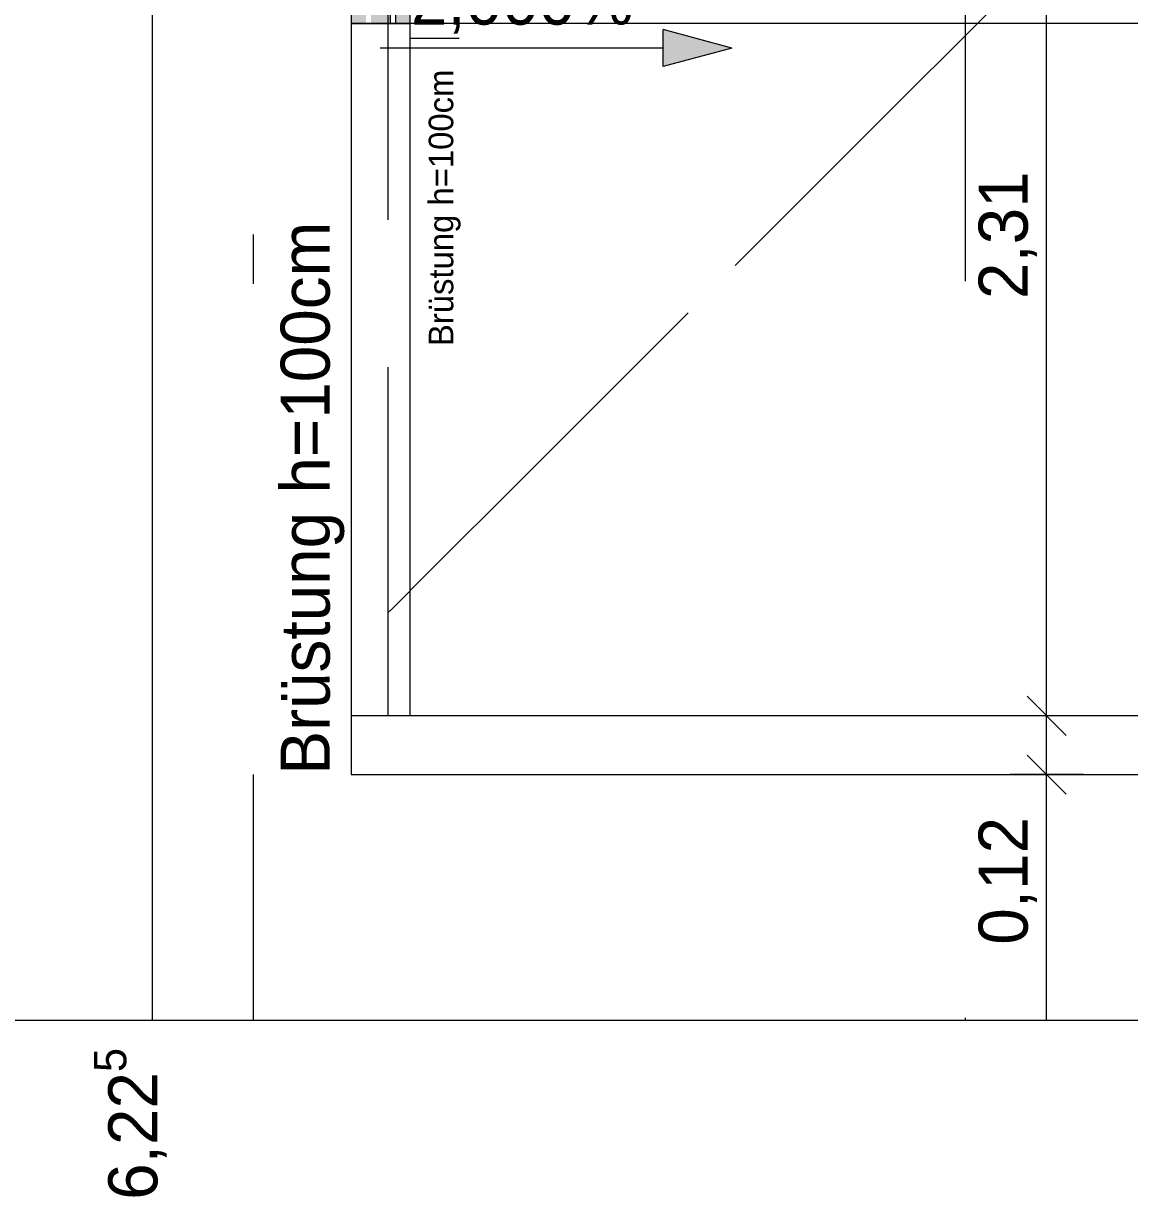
# Model space of a CAD drawing. Header units: metres. Extents: x -3 to 205, y -18 to 45.
# Drawn here: x 2.532 to 4.785, y -18.359 to -15.97 of the extents above; entities that cross this region are included whole.
import ezdxf

# ---------------------------------------------------------------- set-up
doc = ezdxf.new("R2010")
doc.units = ezdxf.units.M
doc.header["$MEASUREMENT"] = 0
doc.set_wipeout_variables(frame=1)
for name, pattern in [('Achse', [0.004, 0.002, -0.001, 0, -0.001]), ('Punkt 1_1', [0.075, 0.025, -0.05]), ('Schnittlinie', [0.006, 0.003, -0.0015, 0, -0.0015]), ('UNSICHTBAR', [0.4, 0, -0.4]), ('Untersicht', [0.001, 0.0005, -0.0005]), ('Wipeout_Contour', [1, 0, -1])]:
    doc.linetypes.add(name, pattern=pattern)
for name, color, linetype in [('1._1.Stock PP STG1_3_000 Achsraster', 7, 'Continuous'), ('1._1.Stock PP STG1_3_140 Brüstung', 7, 'Continuous'), ('1._1.Stock PP STG1_3_210 Decke', 7, 'Continuous'), ('1._1.Stock PP STG1_3_220 Bodenaufbau - Außen_ Gefälle', 7, 'Continuous'), ('1._1.Stock PP STG1_3_221 Bodenaufbau - Abdichtung', 7, 'Continuous'), ('1._1.Stock PP STG1_3_221 Bodenaufbau - Terrassenbelag', 7, 'Continuous'), ('1._1.Stock PP STG1_3_815 Raumbegrenzung', 7, 'Continuous'), ('1._1.Stock PP STG1_3_851 Marker Schnitt', 7, 'Continuous'), ('1._1.Stock PP STG1_3_915 Allgemein Beschriftung.x', 7, 'Continuous'), ('1._1.Stock PP STG1_3_950 Polierplan Bemaßung', 7, 'Continuous'), ('1._1.Stock PP STG1_3_955 Polierplan Beschriftung', 7, 'Continuous'), ('1._1.Stock PP STG1_3_Neubau_140 Geländer transparent', 7, 'Continuous')]:
    doc.layers.add(name, color=color, linetype=linetype)
doc.styles.add('ERSTELLTER_STIL_2', font='')
doc.styles.get('ERSTELLTER_STIL_2').set_extended_font_data('Eurostile')

msp = doc.modelspace()

# ---------------------------------------------------------------- hatches: boundary and pattern name
at = {"layer": '1._1.Stock PP STG1_3_950 Polierplan Bemaßung', "linetype": 'Continuous', "lineweight": 13, "true_color": 0x6c6cff}
msp.add_hatch(color=171, dxfattribs=at).paths.add_polyline_path([(3.975, -16.02), (3.835, -15.9825), (3.835, -16.0575)])

# ---------------------------------------------------------------- linework, layer by layer
at = {"layer": '1._1.Stock PP STG1_3_000 Achsraster', "color": 5, "linetype": 'Achse', "lineweight": 0, "ltscale": 1000}
for p, q in [((3, 3), (3, -18)), ((-1.5, -18), (21, -18))]:
    msp.add_line(p, q, dxfattribs=at)
at = {"layer": '1._1.Stock PP STG1_3_210 Decke', "color": 7, "linetype": 'Continuous', "lineweight": 13, "ltscale": 1000, "true_color": 0xf4f4f4, "flags": 128}
msp.add_lwpolyline([(5.425, -14.95), (5.425, -15.92), (13.555, -15.92), (13.555, -14.95), (15.705, -14.95), (15.705, -17.42), (3.28, -17.42), (3.28, -14.95)], close=True, dxfattribs=at)
at = {"layer": '1._1.Stock PP STG1_3_220 Bodenaufbau - Außen_ Gefälle', "color": 7, "linetype": 'Continuous', "lineweight": 13, "ltscale": 1000, "true_color": 0xf4f4f4, "flags": 128}
msp.add_lwpolyline([(3.29, -17.38), (15.695, -17.38), (15.695, -15.07), (13.605, -15.07), (13.605, -15.97), (5.375, -15.97), (5.375, -15.07), (3.29, -15.07)], close=True, dxfattribs=at)
at = {"layer": '1._1.Stock PP STG1_3_851 Marker Schnitt', "color": 7, "linetype": 'Schnittlinie', "lineweight": 13, "ltscale": 1000}
msp.add_line((4.45, 4.805), (4.45, -18), dxfattribs=at)
at = {"layer": '1._1.Stock PP STG1_3_950 Polierplan Bemaßung', "color": 6, "linetype": 'Continuous', "lineweight": 13, "ltscale": 1000, "true_color": 0xfb02fe}
msp.add_line((2.7954, -18), (2.7954, -15.07), dxfattribs=at)
at = {"layer": '1._1.Stock PP STG1_3_950 Polierplan Bemaßung', "color": 171, "linetype": 'Continuous', "lineweight": 13, "ltscale": 1000, "true_color": 0x6c6cff}
for p, q in [((3.835, -16.0575), (3.835, -15.9825)), ((3.975, -16.02), (3.835, -15.9825)), ((3.835, -16.02), (3.775, -16.02)), ((3.975, -16.02), (3.835, -16.0575))]:
    msp.add_line(p, q, dxfattribs=at)
at = {"layer": '1._1.Stock PP STG1_3_950 Polierplan Bemaßung', "color": 1, "linetype": 'Continuous', "lineweight": 13, "ltscale": 1000, "true_color": 0xfb0106}
msp.add_line((0.055, -18), (18.935, -18), dxfattribs=at)

# ---------------------------------------------------------------- texts
at = {"layer": '1._1.Stock PP STG1_3_915 Allgemein Beschriftung.x', "color": 1, "linetype": 'Continuous', "lineweight": 0, "insert": (3.3577, -16.6271), "char_height": 0.05, "attachment_point": 1, "rotation": 90, "style": 'ERSTELLTER_STIL_2'}
msp.add_mtext('\\A1;{\\pql;\\fEurostile|b0|i0|c0|p0;\\W1.000000;Brüstung h=100cm}', dxfattribs=at)
at = {"layer": '1._1.Stock PP STG1_3_950 Polierplan Bemaßung', "color": 6, "linetype": 'Continuous', "lineweight": 13, "true_color": 0xfb02fe, "char_height": 0.1, "width": 0.306373, "attachment_point": 7, "rotation": 90, "style": 'ERSTELLTER_STIL_2'}
for s, insert in [('\\A1;{\\pql;\\fEurostile|b0|i0|c0|p0;\\W1.000000;2,31}', (4.5961, -16.5314)), ('\\A1;{\\pql;\\fEurostile|b0|i0|c0|p0;\\W1.000000;0,12}', (4.5961, -17.8464))]:
    msp.add_mtext(s, dxfattribs=dict(at, insert=insert))
at = {"layer": '1._1.Stock PP STG1_3_950 Polierplan Bemaßung', "color": 6, "linetype": 'Continuous', "lineweight": 13, "true_color": 0xfb02fe, "insert": (2.8344, -18.366), "char_height": 0.1, "attachment_point": 7, "rotation": 90, "style": 'ERSTELLTER_STIL_2'}
msp.add_mtext('\\A1;{\\pql;\\fEurostile|b0|i0|c0|p0;\\W1.000000;6,22\\fEurostile|b0|i0|c0|p0;\\W1.000000;\\A1{\\H.66x;\\S5^  ;}}', dxfattribs=at)
at = {"layer": '1._1.Stock PP STG1_3_955 Polierplan Beschriftung', "color": 7, "linetype": 'Continuous', "lineweight": 13, "insert": (3.1213, -17.5), "char_height": 0.1, "attachment_point": 4, "rotation": 90, "style": 'ERSTELLTER_STIL_2'}
msp.add_mtext('\\A1;{\\pql;\\fEurostile|b0|i0|c0|p0;\\W1.000000;Brüstung h=100cm}', dxfattribs=at)

# ---------------------------------------------------------------- wipeouts: each hides what was drawn before it
at = {"color": 254, "linetype": 'Wipeout_Contour', "lineweight": 0, "ltscale": 53.772214}
msp.add_wipeout([(3.23, -17.47), (3.2, -17.5), (3.23, -17.5)], dxfattribs=at).dxf.layer = '1._1.Stock PP STG1_3_140 Brüstung'

# ---------------------------------------------------------------- next in the draw order: wipeouts: each hides what was drawn before it
at = {"color": 254, "linetype": 'Wipeout_Contour', "lineweight": 0, "ltscale": 53.553047}
msp.add_wipeout([(3.32, -17.38), (3.29, -17.41), (3.32, -17.41)], dxfattribs=at).dxf.layer = '1._1.Stock PP STG1_3_140 Brüstung'
at = {"color": 254, "linetype": 'Wipeout_Contour', "lineweight": 0, "ltscale": 53.711244}
msp.add_wipeout([(3.24, -17.46), (3.23, -17.47), (3.24, -17.47)], dxfattribs=at).dxf.layer = '1._1.Stock PP STG1_3_140 Brüstung'

# ---------------------------------------------------------------- next in the draw order: wipeouts: each hides what was drawn before it
at = {"color": 254, "linetype": 'Wipeout_Contour', "lineweight": 0, "ltscale": 68.045404}
msp.add_wipeout([(3.32, -17.38), (3.32, -15.97), (3.29, -15.97), (3.29, -17.38)], dxfattribs=at).dxf.layer = '1._1.Stock PP STG1_3_140 Brüstung'
at = {"color": 254, "linetype": 'Wipeout_Contour', "lineweight": 0, "ltscale": 53.589454}
msp.add_wipeout([(3.29, -17.41), (3.28, -17.42), (3.29, -17.42)], dxfattribs=at).dxf.layer = '1._1.Stock PP STG1_3_140 Brüstung'

# ---------------------------------------------------------------- next in the draw order: linework, layer by layer
at = {"layer": '1._1.Stock PP STG1_3_140 Brüstung', "color": 7, "linetype": 'Continuous', "lineweight": 18, "ltscale": 1000, "flags": 128}
msp.add_lwpolyline([(3.32, -15.97), (3.32, -15.07)], dxfattribs=at)
at = {"layer": '1._1.Stock PP STG1_3_815 Raumbegrenzung', "color": 255, "linetype": 'UNSICHTBAR', "lineweight": 0, "ltscale": 1000, "flags": 128}
msp.add_lwpolyline([(3.32, -15.9999), (5.375, -15.9999), (5.375, -15.97)], dxfattribs=at)
at = {"layer": '1._1.Stock PP STG1_3_815 Raumbegrenzung', "color": 8, "linetype": 'Punkt 1_1', "lineweight": 13, "ltscale": 1000, "flags": 128}
msp.add_lwpolyline([(5.375, -15.97), (3.32, -15.97)], dxfattribs=at)

# ---------------------------------------------------------------- next in the draw order: texts
at = {"layer": '1._1.Stock PP STG1_3_950 Polierplan Bemaßung', "color": 171, "linetype": 'Continuous', "lineweight": 13, "true_color": 0x6c6cff, "insert": (3.775, -15.991), "char_height": 0.1, "attachment_point": 9, "style": 'ERSTELLTER_STIL_2'}
msp.add_mtext('\\A1;{\\pqr;\\fEurostile|b0|i0|c0|p0;\\W1.000000;2,000\\fEurostile|b0|i0|c0|p0;\\W1.000000;%}', dxfattribs=at)

# ---------------------------------------------------------------- next in the draw order: wipeouts: each hides what was drawn before it
at = {"color": 254, "linetype": 'Wipeout_Contour', "lineweight": 0, "ltscale": 53.668472}
msp.add_wipeout([(3.28, -17.42), (3.24, -17.46), (3.28, -17.46)], dxfattribs=at).dxf.layer = '1._1.Stock PP STG1_3_140 Brüstung'

# ---------------------------------------------------------------- next in the draw order: wipeouts: each hides what was drawn before it
at = {"color": 254, "linetype": 'Wipeout_Contour', "lineweight": 0, "ltscale": 68.153704}
msp.add_wipeout([(3.2, -15.97), (3.2, -17.47), (3.23, -17.47), (3.23, -15.97)], dxfattribs=at).dxf.layer = '1._1.Stock PP STG1_3_140 Brüstung'
at = {"color": 254, "linetype": 'Wipeout_Contour', "lineweight": 0, "ltscale": 52.722727}
msp.add_wipeout([(3.29, -17.38), (3.29, -17.41), (3.32, -17.38)], dxfattribs=at).dxf.layer = '1._1.Stock PP STG1_3_140 Brüstung'

# ---------------------------------------------------------------- next in the draw order: linework, layer by layer
at = {"layer": '1._1.Stock PP STG1_3_140 Brüstung', "color": 7, "linetype": 'Continuous', "lineweight": 18, "ltscale": 1000, "flags": 128}
for points in [[(3.2, -15.07), (3.2, -15.97)], [(3.32, -17.38), (3.32, -15.97)]]:
    msp.add_lwpolyline(points, dxfattribs=at)
at = {"layer": '1._1.Stock PP STG1_3_221 Bodenaufbau - Terrassenbelag', "color": 7, "linetype": 'Continuous', "lineweight": 18, "ltscale": 1000, "flags": 128}
for points in [[(3.32, -17.38), (3.32, -15.075)], [(5.3, -17.38), (3.32, -17.38)]]:
    msp.add_lwpolyline(points, dxfattribs=at)
at = {"layer": '1._1.Stock PP STG1_3_815 Raumbegrenzung', "color": 8, "linetype": 'Continuous', "lineweight": 13, "ltscale": 1000}
msp.add_line((3.32, -17.38), (15.665, -17.38), dxfattribs=at)

# ---------------------------------------------------------------- next in the draw order: wipeouts: each hides what was drawn before it
at = {"color": 254, "linetype": 'Wipeout_Contour', "lineweight": 0, "ltscale": 68.088786}
msp.add_wipeout([(3.29, -17.41), (3.29, -15.97), (3.28, -15.97), (3.28, -17.41)], dxfattribs=at).dxf.layer = '1._1.Stock PP STG1_3_140 Brüstung'
at = {"color": 254, "linetype": 'Wipeout_Contour', "lineweight": 0, "ltscale": 52.935127}
msp.add_wipeout([(3.23, -17.47), (3.2, -17.47), (3.2, -17.5)], dxfattribs=at).dxf.layer = '1._1.Stock PP STG1_3_140 Brüstung'

# ---------------------------------------------------------------- next in the draw order: linework, layer by layer
at = {"layer": '1._1.Stock PP STG1_3_140 Brüstung', "color": 7, "linetype": 'Continuous', "lineweight": 18, "ltscale": 1000, "flags": 128}
for points in [[(3.2, -15.97), (3.2, -17.5)], [(3.2, -17.5), (3.23, -17.5)]]:
    msp.add_lwpolyline(points, dxfattribs=at)

# ---------------------------------------------------------------- next in the draw order: wipeouts: each hides what was drawn before it
at = {"color": 254, "linetype": 'Wipeout_Contour', "lineweight": 0, "ltscale": 68.148966}
msp.add_wipeout([(3.24, -17.46), (3.24, -15.97), (3.23, -15.97), (3.23, -17.46)], dxfattribs=at).dxf.layer = '1._1.Stock PP STG1_3_140 Brüstung'
at = {"color": 254, "linetype": 'Wipeout_Contour', "lineweight": 0, "ltscale": 52.780927}
msp.add_wipeout([(3.28, -17.41), (3.28, -17.42), (3.29, -17.41)], dxfattribs=at).dxf.layer = '1._1.Stock PP STG1_3_140 Brüstung'

# ---------------------------------------------------------------- next in the draw order: wipeouts: each hides what was drawn before it
at = {"color": 254, "linetype": 'Wipeout_Contour', "lineweight": 0, "ltscale": 68.089542}
msp.add_wipeout([(3.28, -17.42), (3.28, -15.97), (3.24, -15.97), (3.24, -17.42)], dxfattribs=at).dxf.layer = '1._1.Stock PP STG1_3_140 Brüstung'
at = {"color": 254, "linetype": 'Wipeout_Contour', "lineweight": 0, "ltscale": 52.898904}
msp.add_wipeout([(3.23, -17.46), (3.23, -17.47), (3.24, -17.46)], dxfattribs=at).dxf.layer = '1._1.Stock PP STG1_3_140 Brüstung'

# ---------------------------------------------------------------- next in the draw order: hatches: boundary and pattern name
at = {"layer": '1._1.Stock PP STG1_3_140 Brüstung', "linetype": 'Continuous', "lineweight": 13, "true_color": 0xff6400}
for points in [[(3.2, -15.07), (3.2, -15.97), (3.23, -15.97), (3.23, -15.07)], [(3.32, -15.97), (3.32, -15.07), (3.29, -15.07), (3.29, -15.97)]]:
    msp.add_hatch(color=30, dxfattribs=at).paths.add_polyline_path(points)
at = {"layer": '1._1.Stock PP STG1_3_140 Brüstung', "linetype": 'Continuous', "lineweight": 13, "true_color": 0xb85600}
msp.add_hatch(color=32, dxfattribs=at).paths.add_polyline_path([(3.24, -15.07), (3.24, -15.97), (3.28, -15.97), (3.28, -15.07)])

# ---------------------------------------------------------------- next in the draw order: linework, layer by layer
at = {"layer": '1._1.Stock PP STG1_3_140 Brüstung', "color": 7, "linetype": 'Continuous', "lineweight": 18, "ltscale": 1000, "flags": 128}
for points in [[(3.2, -15.97), (3.23, -15.97)], [(3.2, -15.97), (3.32, -15.97)], [(3.23, -15.97), (3.24, -15.97)], [(3.24, -15.97), (3.28, -15.97)], [(3.28, -15.97), (3.29, -15.97)], [(3.29, -15.97), (3.32, -15.97)]]:
    msp.add_lwpolyline(points, dxfattribs=at)
at = {"layer": '1._1.Stock PP STG1_3_221 Bodenaufbau - Abdichtung', "color": 171, "linetype": 'Untersicht', "lineweight": 13, "ltscale": 1000, "true_color": 0x6c6cff, "flags": 128}
for points in [[(3.2748, -14.87), (3.2748, -17.1702)], [(3.275, -17.17), (3.275, -14.87)], [(5.3, -15.145), (3.275, -17.17)], [(3.275, -17.17), (5.3, -15.145)]]:
    msp.add_lwpolyline(points, dxfattribs=at)
at = {"layer": '1._1.Stock PP STG1_3_950 Polierplan Bemaßung', "color": 171, "linetype": 'Continuous', "lineweight": 13, "ltscale": 1000, "true_color": 0x6c6cff}
msp.add_line((3.775, -16.02), (3.2587, -16.02), dxfattribs=at)

# ---------------------------------------------------------------- next in the draw order: wipeouts: each hides what was drawn before it
at = {"color": 254, "linetype": 'Wipeout_Contour', "lineweight": 0, "ltscale": 52.823119}
msp.add_wipeout([(3.24, -17.42), (3.24, -17.46), (3.28, -17.42)], dxfattribs=at).dxf.layer = '1._1.Stock PP STG1_3_140 Brüstung'

# ---------------------------------------------------------------- next in the draw order: linework, layer by layer
at = {"layer": '1._1.Stock PP STG1_3_221 Bodenaufbau - Abdichtung', "color": 171, "linetype": 'Untersicht', "lineweight": 13, "ltscale": 1000, "true_color": 0x6c6cff, "flags": 128}
for points in [[(3.275, -17.42), (3.275, -17.17)], [(7.085, -17.42), (3.275, -17.42)], [(3.275, -17.4202), (7.0852, -17.4202)]]:
    msp.add_lwpolyline(points, dxfattribs=at)

# ---------------------------------------------------------------- next in the draw order: wipeouts: each hides what was drawn before it
at = {"color": 254, "linetype": 'Wipeout_Contour', "lineweight": 0, "ltscale": 82.899024}
msp.add_wipeout([(15.755, -17.47), (3.23, -17.47), (3.23, -17.5), (15.755, -17.5)], dxfattribs=at).dxf.layer = '1._1.Stock PP STG1_3_140 Brüstung'

# ---------------------------------------------------------------- next in the draw order: linework, layer by layer
at = {"layer": '1._1.Stock PP STG1_3_140 Brüstung', "color": 7, "linetype": 'Continuous', "lineweight": 18, "ltscale": 1000, "flags": 128}
msp.add_lwpolyline([(3.23, -17.5), (15.755, -17.5)], dxfattribs=at)

# ---------------------------------------------------------------- next in the draw order: wipeouts: each hides what was drawn before it
at = {"color": 254, "linetype": 'Wipeout_Contour', "lineweight": 0, "ltscale": 82.499965}
msp.add_wipeout([(15.665, -17.38), (3.32, -17.38), (3.32, -17.41), (15.665, -17.41)], dxfattribs=at).dxf.layer = '1._1.Stock PP STG1_3_140 Brüstung'
at = {"color": 254, "linetype": 'Wipeout_Contour', "lineweight": 0, "ltscale": 82.819971}
msp.add_wipeout([(15.745, -17.46), (3.24, -17.46), (3.24, -17.47), (15.745, -17.47)], dxfattribs=at).dxf.layer = '1._1.Stock PP STG1_3_140 Brüstung'

# ---------------------------------------------------------------- next in the draw order: linework, layer by layer
at = {"layer": '1._1.Stock PP STG1_3_140 Brüstung', "color": 7, "linetype": 'Continuous', "lineweight": 18, "ltscale": 1000, "flags": 128}
msp.add_lwpolyline([(15.665, -17.38), (3.32, -17.38)], dxfattribs=at)

# ---------------------------------------------------------------- next in the draw order: wipeouts: each hides what was drawn before it
at = {"color": 254, "linetype": 'Wipeout_Contour', "lineweight": 0, "ltscale": 82.598205}
msp.add_wipeout([(15.695, -17.41), (3.29, -17.41), (3.29, -17.42), (15.695, -17.42)], dxfattribs=at).dxf.layer = '1._1.Stock PP STG1_3_140 Brüstung'

# ---------------------------------------------------------------- next in the draw order: wipeouts: each hides what was drawn before it
at = {"color": 254, "linetype": 'Wipeout_Contour', "lineweight": 0, "ltscale": 82.694503}
msp.add_wipeout([(15.705, -17.42), (3.28, -17.42), (3.28, -17.46), (15.705, -17.46)], dxfattribs=at).dxf.layer = '1._1.Stock PP STG1_3_140 Brüstung'

# ---------------------------------------------------------------- next in the draw order: wipeouts: each hides what was drawn before it
at = {"color": 254, "linetype": 'Wipeout_Contour', "lineweight": 0, "ltscale": 82.620444}
msp.add_wipeout([(15.785, -17.38), (3.2, -17.38), (3.2, -17.41), (15.785, -17.41)], dxfattribs=at).dxf.layer = '1._1.Stock PP STG1_3_140 Brüstung'
at = {"color": 254, "linetype": 'Wipeout_Contour', "lineweight": 0, "ltscale": 82.929286}
msp.add_wipeout([(3.2, -17.5), (15.785, -17.5), (15.785, -17.47), (3.2, -17.47)], dxfattribs=at).dxf.layer = '1._1.Stock PP STG1_3_140 Brüstung'

# ---------------------------------------------------------------- next in the draw order: linework, layer by layer
at = {"layer": '1._1.Stock PP STG1_3_140 Brüstung', "color": 7, "linetype": 'Continuous', "lineweight": 18, "ltscale": 1000, "flags": 128}
for points in [[(15.785, -17.38), (3.2, -17.38)], [(3.2, -17.5), (15.785, -17.5)]]:
    msp.add_lwpolyline(points, dxfattribs=at)
at = {"layer": '1._1.Stock PP STG1_3_950 Polierplan Bemaßung', "color": 6, "linetype": 'Continuous', "lineweight": 13, "ltscale": 1000, "true_color": 0xfb02fe}
for p, q in [((4.6161, -17.38), (4.6161, -15.07)), ((4.6911, -17.38), (4.5411, -17.38)), ((4.6911, -17.5), (4.5411, -17.5)), ((4.6161, -18), (4.6161, -17.5))]:
    msp.add_line(p, q, dxfattribs=at)

# ---------------------------------------------------------------- next in the draw order: wipeouts: each hides what was drawn before it
at = {"color": 254, "linetype": 'Wipeout_Contour', "lineweight": 0, "ltscale": 82.68873}
msp.add_wipeout([(15.785, -17.41), (3.2, -17.41), (3.2, -17.42), (15.785, -17.42)], dxfattribs=at).dxf.layer = '1._1.Stock PP STG1_3_140 Brüstung'
at = {"color": 254, "linetype": 'Wipeout_Contour', "lineweight": 0, "ltscale": 82.86031}
msp.add_wipeout([(3.2, -17.47), (15.785, -17.47), (15.785, -17.46), (3.2, -17.46)], dxfattribs=at).dxf.layer = '1._1.Stock PP STG1_3_140 Brüstung'

# ---------------------------------------------------------------- next in the draw order: wipeouts: each hides what was drawn before it
at = {"color": 254, "linetype": 'Wipeout_Contour', "lineweight": 0, "ltscale": 82.77498}
msp.add_wipeout([(3.2, -17.46), (15.785, -17.46), (15.785, -17.42), (3.2, -17.42)], dxfattribs=at).dxf.layer = '1._1.Stock PP STG1_3_140 Brüstung'

# ---------------------------------------------------------------- next in the draw order: linework, layer by layer
at = {"layer": '1._1.Stock PP STG1_3_950 Polierplan Bemaßung', "color": 6, "linetype": 'Continuous', "lineweight": 13, "ltscale": 1000, "true_color": 0xfb02fe}
for p, q in [((4.5761, -17.34), (4.6561, -17.42)), ((4.6161, -17.5), (4.6161, -17.38)), ((4.5761, -17.46), (4.6561, -17.54))]:
    msp.add_line(p, q, dxfattribs=at)
at = {"layer": '1._1.Stock PP STG1_3_Neubau_140 Geländer transparent', "color": 7, "linetype": 'Continuous', "lineweight": 13, "ltscale": 1000, "flags": 128}
msp.add_lwpolyline([(3.2, -15.97), (3.2, -17.5), (9.435, -17.5), (9.435, -17.38), (3.32, -17.38), (3.32, -15.97)], close=True, dxfattribs=at)

doc.saveas('drawing.dxf')
